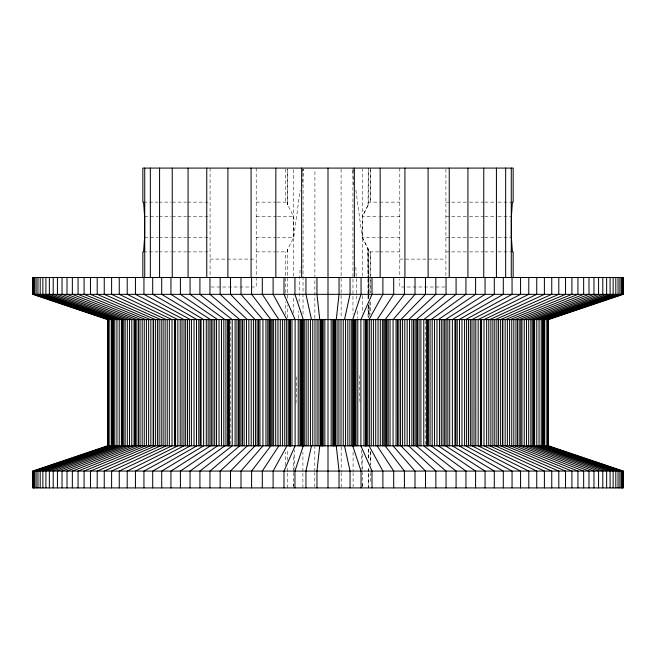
<?xml version="1.0" encoding="UTF-8"?>
<svg xmlns="http://www.w3.org/2000/svg" width="656" height="656" viewBox="0 0 656 656"><rect width="100%" height="100%" fill="white"/><g stroke="black" fill="none" stroke-linecap="round" stroke-linejoin="round"><path stroke-width="0.49" stroke-dasharray="3.28 2.46" d="M293.47 472.566L293.453 487.908L293.576 483.816M293.47 471.541L293.494 454.149M293.658 313.002L293.683 295.618M293.708 276.184L293.749 169.109M302.9 487.908L302.908 472.574M302.908 471.557L302.924 452.14M303.015 314.208L303.113 169.117L302.596 185.468M314.806 486.883L314.806 472.574M314.806 471.557L314.814 447.031M314.864 318.291L314.921 169.117M362.292 276.184L362.251 216.701L368.262 204.902L368.697 202.13L378.725 202.13M285.327 465.424L285.352 452.148M285.565 314.216L285.59 301.957M285.606 292.756L285.663 251.888M287.385 487.908L287.41 472.533M287.41 471.508L287.418 467.408M287.426 460.233L287.443 448.958M287.64 317.775L287.656 305.483M287.664 298.308L287.738 249.116L293.749 237.316L300.128 190.166M277.275 202.13L287.303 202.13L287.738 204.902L287.738 169.117L287.738 204.902L293.749 216.701L293.749 237.316L277.521 237.316M370.337 168.092L370.214 202.13L370.337 169.1M368.065 205.189L368.262 168.092L368.262 204.902L362.251 216.701L378.479 216.701M369.746 316.167L369.877 301.883M369.959 292.699L370.337 251.888L370.394 292.756M294.003 469.516L294.593 450.098M296.012 403.096L296.848 375.511M298.578 318.291L298.792 311.141M299.07 301.949L300.12 267.205M302.572 172.11L302.982 169.1M287.738 249.116L287.303 251.888L277.275 251.888M143.582 202.13L157.907 202.13M158.932 202.13L171.208 202.13M172.233 202.13L186.558 202.13M187.583 202.13L210.092 202.13M256.209 202.13L276.266 202.13M379.734 202.13L399.791 202.13M445.908 202.13L468.417 202.13M469.442 202.13L483.767 202.13M484.792 202.13L497.068 202.13M498.093 202.13L512.418 202.13M144.623 216.701L157.924 216.701M158.949 216.701L171.224 216.701M172.241 216.701L186.566 216.701M187.591 216.701L210.092 216.701M256.209 216.701L276.504 216.701M277.521 216.701L293.749 216.701M379.496 216.701L399.791 216.701M445.908 216.701L468.409 216.701M469.434 216.701L483.759 216.701M484.776 216.701L497.051 216.701M498.076 216.701L511.377 216.701M144.623 237.316L157.924 237.316M158.949 237.316L171.224 237.316M172.241 237.316L186.566 237.316M187.591 237.316L210.092 237.316M256.209 237.316L276.504 237.316M355.872 190.166L362.251 237.316L378.479 237.316M379.496 237.316L399.791 237.316M445.908 237.316L468.409 237.316M469.434 237.316L483.759 237.316M484.776 237.316L497.051 237.316M498.076 237.316L511.377 237.316M143.582 251.888L157.907 251.888M158.932 251.888L171.208 251.888M172.233 251.888L186.558 251.888M187.583 251.888L210.092 251.888M256.209 251.888L276.266 251.888M378.725 251.888L368.697 251.888L367.844 248.493L362.251 237.316L362.251 169.109M379.734 251.888L399.791 251.888M445.908 251.888L468.417 251.888M469.442 251.888L483.767 251.888M484.792 251.888L497.068 251.888M498.093 251.888L512.418 251.888M210.092 259.104L256.209 259.104M399.791 259.104L445.908 259.104M211.117 287L256.209 287L256.209 277.037M444.883 287L399.791 287L399.791 279.03M362.251 237.316L368.262 249.116L368.697 251.888L368.934 298.824M287.303 202.13L287.623 203.918M352.879 168.092L353.428 172.11M353.404 185.468L352.912 169.117L352.985 314.208M355.88 267.205L356.93 301.949M357.208 311.141L357.422 318.291M359.152 375.511L359.988 403.096M361.407 450.098L361.997 469.516M362.424 483.816L362.547 487.908L362.53 472.566M368.196 278.16L367.844 248.493L367.942 278.16M368.213 279.185L368.393 294.536M368.41 295.553L368.442 298.628M368.516 304.761L368.664 317.045M370.263 451.074L370.427 464.374M370.525 472.558L370.648 482.791M368.959 304.942L369.016 316.167M367.942 279.185L367.991 294.536M368 295.553L368.008 299.653M368.032 307.836L368.065 318.062M368.492 449.024L368.524 460.282M370.41 301.957L370.435 314.216M370.648 452.148L370.673 465.424M368.262 249.116L368.336 298.308M368.344 305.483L368.36 317.775M368.557 448.958L368.574 460.233M362.317 295.618L362.342 313.002M362.506 454.149L362.53 471.541M353.076 452.14L353.092 471.557M353.092 472.574L353.1 487.908M341.079 169.117L341.136 318.291M341.186 447.031L341.194 471.557M341.194 472.574L341.194 487.908M445.908 169.117L445.908 276.037M425.408 320.604L425.408 444.809M399.791 168.092L399.791 278.029M285.663 169.1L285.663 202.13M256.209 168.092L256.209 276.037M230.592 320.604L230.592 444.809M210.092 168.092L210.092 276.037M368.565 471.533L368.549 467.441L368.59 471.508M368.615 487.908L368.565 472.558L368.615 487.908"/><path stroke-width="0.98" d="M138.457 445.826L138.457 319.587M157.424 445.826L157.424 319.587M180.203 445.826L180.203 319.587M206.287 445.826L206.287 319.587M319.743 445.826L316.963 471.074L316.963 487.908M336.257 319.587L339.037 294.339L339.037 277.504M311.502 445.826L305.942 471.074L305.942 487.908M344.498 319.587L350.058 294.339L350.058 277.504M303.285 445.826L294.946 471.074L294.946 487.908M352.715 319.587L361.054 294.339L361.054 277.504M286.959 445.826L273.117 471.074L273.117 487.908M369.041 319.587L382.883 294.339L382.883 277.504M278.882 445.826L262.31 471.074L262.31 487.908M377.118 319.587L393.69 294.339L393.69 277.504M270.862 445.826L251.601 471.074L251.601 487.908M385.138 319.587L404.399 294.339L404.399 277.504M255.094 445.826L230.502 471.074L230.502 487.908M400.906 319.587L425.498 294.339L425.498 277.504M247.353 445.826L220.154 471.074L220.154 487.908M408.647 319.587L435.846 294.339L435.846 277.504M239.727 445.826L209.953 471.074L209.953 487.908M416.273 319.587L446.047 294.339L446.047 277.504M224.852 445.826L190.06 471.074L190.06 487.908M431.148 319.587L465.94 294.339L465.94 277.504M217.628 445.826L180.4 471.074L180.4 487.908M438.372 319.587L475.6 294.339L475.6 277.504M210.551 445.826L170.945 471.074L170.945 487.908M445.449 319.587L485.055 294.339L485.055 277.504M196.915 445.826L152.7 471.074L152.7 487.908M459.085 319.587L503.3 294.339L503.3 277.504M190.363 445.826L143.943 471.074L143.943 487.908M465.637 319.587L512.057 294.339L512.057 277.504M171.905 445.826L119.261 471.074L119.261 487.908M484.095 319.587L536.739 294.339L536.739 277.504M166.181 445.826L111.602 471.074L111.602 487.908M489.819 319.587L544.398 294.339L544.398 277.504M160.679 445.826L104.247 471.074L104.247 487.908M495.321 319.587L551.753 294.339L551.753 277.504M150.38 445.826L90.479 471.074L90.479 487.908M505.62 319.587L565.521 294.339L565.521 277.504M145.607 445.826L84.091 471.074L84.091 487.908M510.393 319.587L571.909 294.339L571.909 277.504M141.081 445.826L78.048 471.074L78.048 487.908M514.919 319.587L577.952 294.339L577.952 277.504M132.832 445.826L67.01 471.074L67.01 487.908M523.168 319.587L588.99 294.339L588.99 277.504M129.109 445.826L62.033 471.074L62.033 487.908M526.891 319.587L593.967 294.339L593.967 277.504M125.665 445.826L57.433 471.074L57.433 487.908M530.335 319.587L598.567 294.339L598.567 277.504M119.638 445.826L49.364 471.074L49.364 487.908M536.362 319.587L606.636 294.339L606.636 277.504M117.055 445.826L45.912 471.074L45.912 487.908M538.945 319.587L610.088 294.339L610.088 277.504M111.094 445.826L37.95 471.074L37.95 487.908M544.906 319.587L618.05 294.339L618.05 277.504M109.716 445.826L36.096 471.074L36.096 487.908M546.284 319.587L619.904 294.339L619.904 277.504M108.634 445.826L33.628 471.074L33.628 487.908M547.366 319.587L622.372 294.339L622.372 277.504M548.596 445.826L623.2 471.074L623.2 487.908L32.8 487.908L32.8 471.074L107.404 445.826M548.596 319.587L623.2 294.339L623.2 277.504L32.8 277.504L32.8 294.339L107.404 319.587M32.8 294.339L623.2 294.339M107.248 319.587L548.752 319.587M107.248 445.826L548.752 445.826M32.8 471.074L623.2 471.074M547.366 445.826L622.372 471.074L622.372 487.908M108.634 319.587L33.628 294.339L33.628 277.504M546.284 445.826L619.904 471.074L619.904 487.908M109.716 319.587L36.096 294.339L36.096 277.504M544.906 445.826L618.05 471.074L618.05 487.908M111.094 319.587L37.95 294.339L37.95 277.504M538.945 445.826L610.088 471.074L610.088 487.908M117.055 319.587L45.912 294.339L45.912 277.504M536.362 445.826L606.636 471.074L606.636 487.908M119.638 319.587L49.364 294.339L49.364 277.504M530.335 445.826L598.567 471.074L598.567 487.908M125.665 319.587L57.433 294.339L57.433 277.504M526.891 445.826L593.967 471.074L593.967 487.908M129.109 319.587L62.033 294.339L62.033 277.504M523.168 445.826L588.99 471.074L588.99 487.908M132.832 319.587L67.01 294.339L67.01 277.504M514.919 445.826L577.952 471.074L577.952 487.908M141.081 319.587L78.048 294.339L78.048 277.504M510.393 445.826L571.909 471.074L571.909 487.908M145.607 319.587L84.091 294.339L84.091 277.504M505.62 445.826L565.521 471.074L565.521 487.908M150.38 319.587L90.479 294.339L90.479 277.504M495.321 445.826L551.753 471.074L551.753 487.908M160.679 319.587L104.247 294.339L104.247 277.504M489.819 445.826L544.398 471.074L544.398 487.908M166.181 319.587L111.602 294.339L111.602 277.504M484.095 445.826L536.739 471.074L536.739 487.908M171.905 319.587L119.261 294.339L119.261 277.504M465.637 445.826L512.057 471.074L512.057 487.908M190.363 319.587L143.943 294.339L143.943 277.504M459.085 445.826L503.3 471.074L503.3 487.908M196.915 319.587L152.7 294.339L152.7 277.504M445.449 445.826L485.055 471.074L485.055 487.908M210.551 319.587L170.945 294.339L170.945 277.504M438.372 445.826L475.6 471.074L475.6 487.908M217.628 319.587L180.4 294.339L180.4 277.504M431.148 445.826L465.94 471.074L465.94 487.908M224.852 319.587L190.06 294.339L190.06 277.504M416.273 445.826L446.047 471.074L446.047 487.908M239.727 319.587L209.953 294.339L209.953 277.504M408.647 445.826L435.846 471.074L435.846 487.908M247.353 319.587L220.154 294.339L220.154 277.504M400.906 445.826L425.498 471.074L425.498 487.908M255.094 319.587L230.502 294.339L230.502 277.504M385.138 445.826L404.399 471.074L404.399 487.908M270.862 319.587L251.601 294.339L251.601 277.504M377.118 445.826L393.69 471.074L393.69 487.908M278.882 319.587L262.31 294.339L262.31 277.504M369.041 445.826L382.883 471.074L382.883 487.908M286.959 319.587L273.117 294.339L273.117 277.504M352.715 445.826L361.054 471.074L361.054 487.908M303.285 319.587L294.946 294.339L294.946 277.504M344.498 445.826L350.058 471.074L350.058 487.908M311.502 319.587L305.942 294.339L305.942 277.504M336.257 445.826L339.037 471.074L339.037 487.908M319.743 319.587L316.963 294.339L316.963 277.504M622.995 277.504L622.995 294.339M622.995 471.074L622.995 487.908M621.347 277.504L621.347 294.339M621.347 471.074L621.347 487.908M615.795 277.504L615.795 294.339L543.217 319.587L543.217 445.826L615.795 471.074L615.795 487.908M613.139 277.504L613.139 294.339L541.233 319.587L541.233 445.826L613.139 471.074L613.139 487.908M602.79 277.504L602.79 294.339L533.492 319.587L533.492 445.826L602.79 471.074L602.79 487.908M583.651 277.504L583.651 294.339L519.175 319.587L519.175 445.826L583.651 471.074L583.651 487.908M558.797 277.504L558.797 294.339L500.594 319.587L500.594 445.826L558.797 471.074L558.797 487.908M548.309 319.587L548.309 445.826M548.137 319.587L548.137 445.826M547.842 319.587L547.842 445.826M546.842 319.587L546.842 445.826M544.734 319.587L544.734 445.826M543.865 319.587L543.865 445.826M542.455 319.587L542.455 445.826M539.06 319.587L539.06 445.826M536.788 319.587L536.788 445.826M534.591 319.587L534.591 445.826M534.492 319.587L534.492 445.826M534.378 319.587L534.378 445.826M532.287 319.587L532.287 445.826M530.868 319.587L530.868 445.826M528.785 277.504L528.785 294.339L478.15 319.587L478.15 445.826L528.785 471.074L528.785 487.908M528.679 319.587L528.679 445.826M526.481 319.587L526.481 445.826M524.226 319.587L524.226 445.826M521.963 319.587L521.963 445.826M520.766 319.587L520.708 445.826M520.552 277.504L520.552 294.339L471.992 319.587L472.041 445.826L520.552 471.074L520.552 487.908M517.543 319.587L517.543 445.826M515.96 319.587L515.96 445.826M513.804 319.587L513.804 445.826M513.156 277.504L513.156 251.888L512.418 251.888L511.377 237.316L511.377 216.701L512.418 202.13L513.156 202.13L513.156 168.092L142.844 168.092L142.844 202.13L143.582 202.13L144.623 216.701L144.623 237.316L143.582 251.888L142.844 251.888L142.844 277.504M511.737 319.587L511.737 445.826M511.27 168.092L511.27 277.504M509.573 319.587L509.573 445.826M507.375 319.587L507.375 445.826M505.653 168.092L505.653 277.504M505.153 319.587L505.153 445.826M502.857 319.587L502.857 445.826M502.512 319.587L502.512 445.826M498.576 319.587L498.576 445.826M496.863 319.587L496.863 445.826M496.42 168.092L496.42 277.504M494.788 319.587L494.788 445.826M494.296 277.504L494.296 294.339L452.353 319.587L452.353 445.826L494.296 471.074L494.296 487.908M492.894 319.587L492.894 445.826M490.868 319.587L490.868 445.826M488.777 319.587L488.777 445.826M486.637 319.587L486.637 445.826M483.98 319.587L483.98 445.826M483.759 168.092L483.759 277.504M481.545 319.587L481.545 445.826M481.028 319.587L481.028 445.826M480.422 319.587L480.422 445.826M475.797 319.587L475.797 445.826M473.993 319.587L473.993 445.826M470.36 319.587L470.36 445.826M468.523 319.587L468.523 445.826M467.925 168.092L467.925 277.504M466.596 319.587L466.596 445.826M464.579 319.587L464.579 445.826M461.972 319.587L461.972 445.826M459.503 319.587L459.503 445.826M457.232 319.587L457.232 445.826M456.084 277.504L456.084 294.339L423.784 319.587L423.784 445.826L456.084 471.074L456.084 487.908M455.797 319.587L455.797 445.826M454.928 319.587L454.928 445.826M449.713 319.587L449.713 445.826M449.245 168.092L449.245 277.504M447.859 319.587L447.859 445.826M446.08 319.587L446.08 445.826M444.653 319.587L444.653 445.826M443.038 319.587L443.038 445.826M441.308 319.587L441.308 445.826M439.471 319.587L439.471 445.826M436.978 319.587L436.978 445.826M434.518 319.587L434.518 445.826M432.181 319.587L432.181 445.826M430.057 319.587L430.057 445.826M428.229 319.587L428.229 445.826M428.097 168.092L428.097 277.504M427.704 319.587L427.704 445.826M427.482 319.587L427.482 445.826M426.605 319.587L426.605 445.826M420.906 319.587L420.906 445.826M419.045 319.587L419.045 445.826M417.478 319.587L417.478 445.826M416.33 319.587L416.33 445.826M415.01 277.504L415.01 294.339L393.067 319.587L393.067 445.826L415.01 471.074L415.01 487.908M414.986 319.587L414.986 445.826M413.501 319.587L413.501 445.826M411.87 319.587L411.87 445.826M409.541 319.587L409.541 445.826M407.163 319.587L407.163 445.826M404.916 168.092L404.916 277.504M404.801 319.587L404.801 445.826M402.571 319.587L402.571 445.826M400.562 319.587L400.562 445.826M398.873 319.587L398.873 445.826M397.577 319.587L397.577 445.826M397.38 319.587L397.487 445.826M396.068 319.587L396.068 445.826M390.033 319.587L390.033 445.826M388.204 319.587L388.204 445.826M386.884 319.587L386.884 445.826M386.048 319.587L386.048 445.826M384.99 319.587L384.99 445.826M383.776 319.587L383.776 445.826M382.391 319.587L382.391 445.826M380.16 168.092L380.16 277.504M380.291 319.587L380.291 445.826M378.028 319.587L378.028 445.826M375.708 319.587L375.708 445.826M373.42 319.587L373.42 445.826M372.001 277.504L372.001 294.339L360.898 319.587L360.898 445.826L372.001 471.074L372.001 487.908M371.263 319.587L371.263 445.826M369.344 319.587L369.344 445.826M367.754 319.587L367.754 445.826M366.565 319.587L366.565 445.826M366.089 319.587L366.089 445.826M365.941 319.587L365.835 445.826M365.769 319.587L365.769 445.826M365.507 319.587L365.507 445.826M364.014 319.587L364.014 445.826M357.766 319.587L357.766 445.826M356.011 319.587L356.011 445.826M354.97 319.587L354.97 445.826M354.347 168.092L354.347 277.504M354.461 319.587L354.461 445.826M353.715 319.587L353.715 445.826M352.805 319.587L352.805 445.826M351.706 319.587L351.706 445.826M349.869 319.587L349.869 445.826M347.787 319.587L347.787 445.826M345.548 319.587L345.548 445.826M343.252 319.587L343.252 445.826M341.005 319.587L341.005 445.826M338.906 319.587L338.906 445.826M337.045 319.587L337.045 445.826M335.511 319.587L335.511 445.826M334.716 319.587L334.716 445.826M334.125 319.587L334.125 445.826M333.724 319.587L333.724 445.826M333.551 319.587L333.551 445.826M332.805 319.587L332.805 445.826M331.157 319.587L331.157 445.826M328 168.092L328 487.908M324.843 319.587L324.843 445.826M323.195 319.587L323.195 445.826M322.449 319.587L322.449 445.826M322.276 319.587L322.276 445.826M321.875 319.587L321.875 445.826M321.284 319.587L321.284 445.826M320.489 319.587L320.489 445.826M318.955 319.587L318.955 445.826M317.094 319.587L317.094 445.826M314.995 319.587L314.995 445.826M312.748 319.587L312.748 445.826M310.452 319.587L310.452 445.826M308.213 319.587L308.213 445.826M306.131 319.587L306.131 445.826M304.294 319.587L304.294 445.826M303.195 319.587L303.195 445.826M302.285 319.587L302.285 445.826M301.653 168.092L301.653 277.504M301.539 319.587L301.539 445.826M301.03 319.587L301.03 445.826M299.989 319.587L299.989 445.826M298.234 319.587L298.234 445.826M291.986 319.587L291.986 445.826M290.493 319.587L290.493 445.826M290.231 319.587L290.231 445.826M290.165 319.587L290.165 445.826M290.059 319.587L290.059 445.826M289.911 319.587L289.911 445.826M289.435 319.587L289.435 445.826M288.246 319.587L288.246 445.826M286.656 319.587L286.656 445.826M284.737 319.587L284.737 445.826M283.999 277.504L283.999 294.339L295.102 319.587L295.102 445.826L283.999 471.074L283.999 487.908M282.58 319.587L282.58 445.826M280.292 319.587L280.292 445.826M277.972 319.587L277.972 445.826M275.84 168.092L275.84 277.504M275.709 319.587L275.709 445.826M273.609 319.587L273.609 445.826M272.224 319.587L272.224 445.826M271.01 319.587L271.01 445.826M269.952 319.587L269.952 445.826M269.116 319.587L269.116 445.826M267.796 319.587L267.796 445.826M265.967 319.587L265.967 445.826M259.932 319.587L259.932 445.826M258.62 319.587L258.62 445.826M258.513 319.587L258.423 445.826M257.127 319.587L257.127 445.826M255.438 319.587L255.438 445.826M253.429 319.587L253.429 445.826M251.199 319.587L251.199 445.826M251.084 168.092L251.084 277.504M248.837 319.587L248.837 445.826M246.459 319.587L246.459 445.826M244.13 319.587L244.13 445.826M242.499 319.587L242.499 445.826M240.99 277.504L240.99 294.339L262.933 319.587L262.933 445.826L240.99 471.074L240.99 487.908M241.014 319.587L241.014 445.826M239.67 319.587L239.67 445.826M238.522 319.587L238.522 445.826M236.955 319.587L236.955 445.826M235.094 319.587L235.094 445.826M229.395 319.587L229.395 445.826M228.518 319.587L228.518 445.826M228.296 319.587L228.296 445.826M227.903 168.092L227.903 277.504M227.771 319.587L227.771 445.826M225.943 319.587L225.943 445.826M223.819 319.587L223.819 445.826M221.482 319.587L221.482 445.826M219.022 319.587L219.022 445.826M216.529 319.587L216.529 445.826M214.692 319.587L214.692 445.826M212.962 319.587L212.962 445.826M211.347 319.587L211.347 445.826M209.92 319.587L209.92 445.826M208.141 319.587L208.141 445.826M206.755 168.092L206.755 277.504M201.072 319.587L201.072 445.826M200.203 319.587L200.203 445.826M199.916 277.504L199.916 294.339L232.216 319.587L232.216 445.826L199.916 471.074L199.916 487.908M198.768 319.587L198.768 445.826M196.497 319.587L196.497 445.826M194.028 319.587L194.028 445.826M191.421 319.587L191.421 445.826M189.404 319.587L189.404 445.826M188.075 168.092L188.075 277.504M187.477 319.587L187.477 445.826M185.64 319.587L185.64 445.826M182.007 319.587L182.007 445.826M175.578 319.587L175.578 445.826M174.972 319.587L174.972 445.826M174.455 319.587L174.455 445.826M172.241 168.092L172.241 277.504M172.02 319.587L172.02 445.826M169.363 319.587L169.363 445.826M167.223 319.587L167.223 445.826M165.132 319.587L165.132 445.826M163.106 319.587L163.106 445.826M161.704 277.504L161.704 294.339L203.647 319.587L203.647 445.826L161.704 471.074L161.704 487.908M161.212 319.587L161.212 445.826M159.58 168.092L159.58 277.504M159.137 319.587L159.137 445.826M153.488 319.587L153.488 445.826M153.143 319.587L153.143 445.826M150.847 319.587L150.847 445.826M150.347 168.092L150.347 277.504M148.625 319.587L148.625 445.826M146.427 319.587L146.427 445.826M144.73 168.092L144.73 277.504M144.263 319.587L144.263 445.826M142.196 319.587L142.196 445.826M140.04 319.587L140.04 445.826M135.448 277.504L135.448 294.339L184.008 319.587L183.959 445.826L135.448 471.074L135.448 487.908M135.292 319.587L135.292 445.826M135.234 319.587L135.234 445.826M134.037 319.587L134.037 445.826M131.774 319.587L131.774 445.826M129.519 319.587L129.519 445.826M127.215 277.504L127.215 294.339L177.85 319.587L177.85 445.826L127.215 471.074L127.215 487.908M127.321 319.587L127.321 445.826M125.132 319.587L125.132 445.826M123.713 319.587L123.713 445.826M121.622 319.587L121.622 445.826M121.508 319.587L121.508 445.826M121.409 319.587L121.409 445.826M119.212 319.587L119.212 445.826M116.94 319.587L116.94 445.826M113.545 319.587L113.545 445.826M112.135 319.587L112.135 445.826M111.266 319.587L111.266 445.826M109.158 319.587L109.158 445.826M108.158 319.587L108.158 445.826M107.863 319.587L107.863 445.826M107.691 319.587L107.691 445.826M97.203 277.504L97.203 294.339L155.406 319.587L155.406 445.826L97.203 471.074L97.203 487.908M72.349 277.504L72.349 294.339L136.825 319.587L136.825 445.826L72.349 471.074L72.349 487.908M53.21 277.504L53.21 294.339L122.508 319.587L122.508 445.826L53.21 471.074L53.21 487.908M42.861 277.504L42.861 294.339L114.767 319.587L114.767 445.826L42.861 471.074L42.861 487.908M40.205 277.504L40.205 294.339L112.783 319.587L112.783 445.826L40.205 471.074L40.205 487.908M34.653 277.504L34.653 294.339M34.653 471.074L34.653 487.908M33.005 277.504L33.005 294.339M33.005 471.074L33.005 487.908"/></g></svg>
